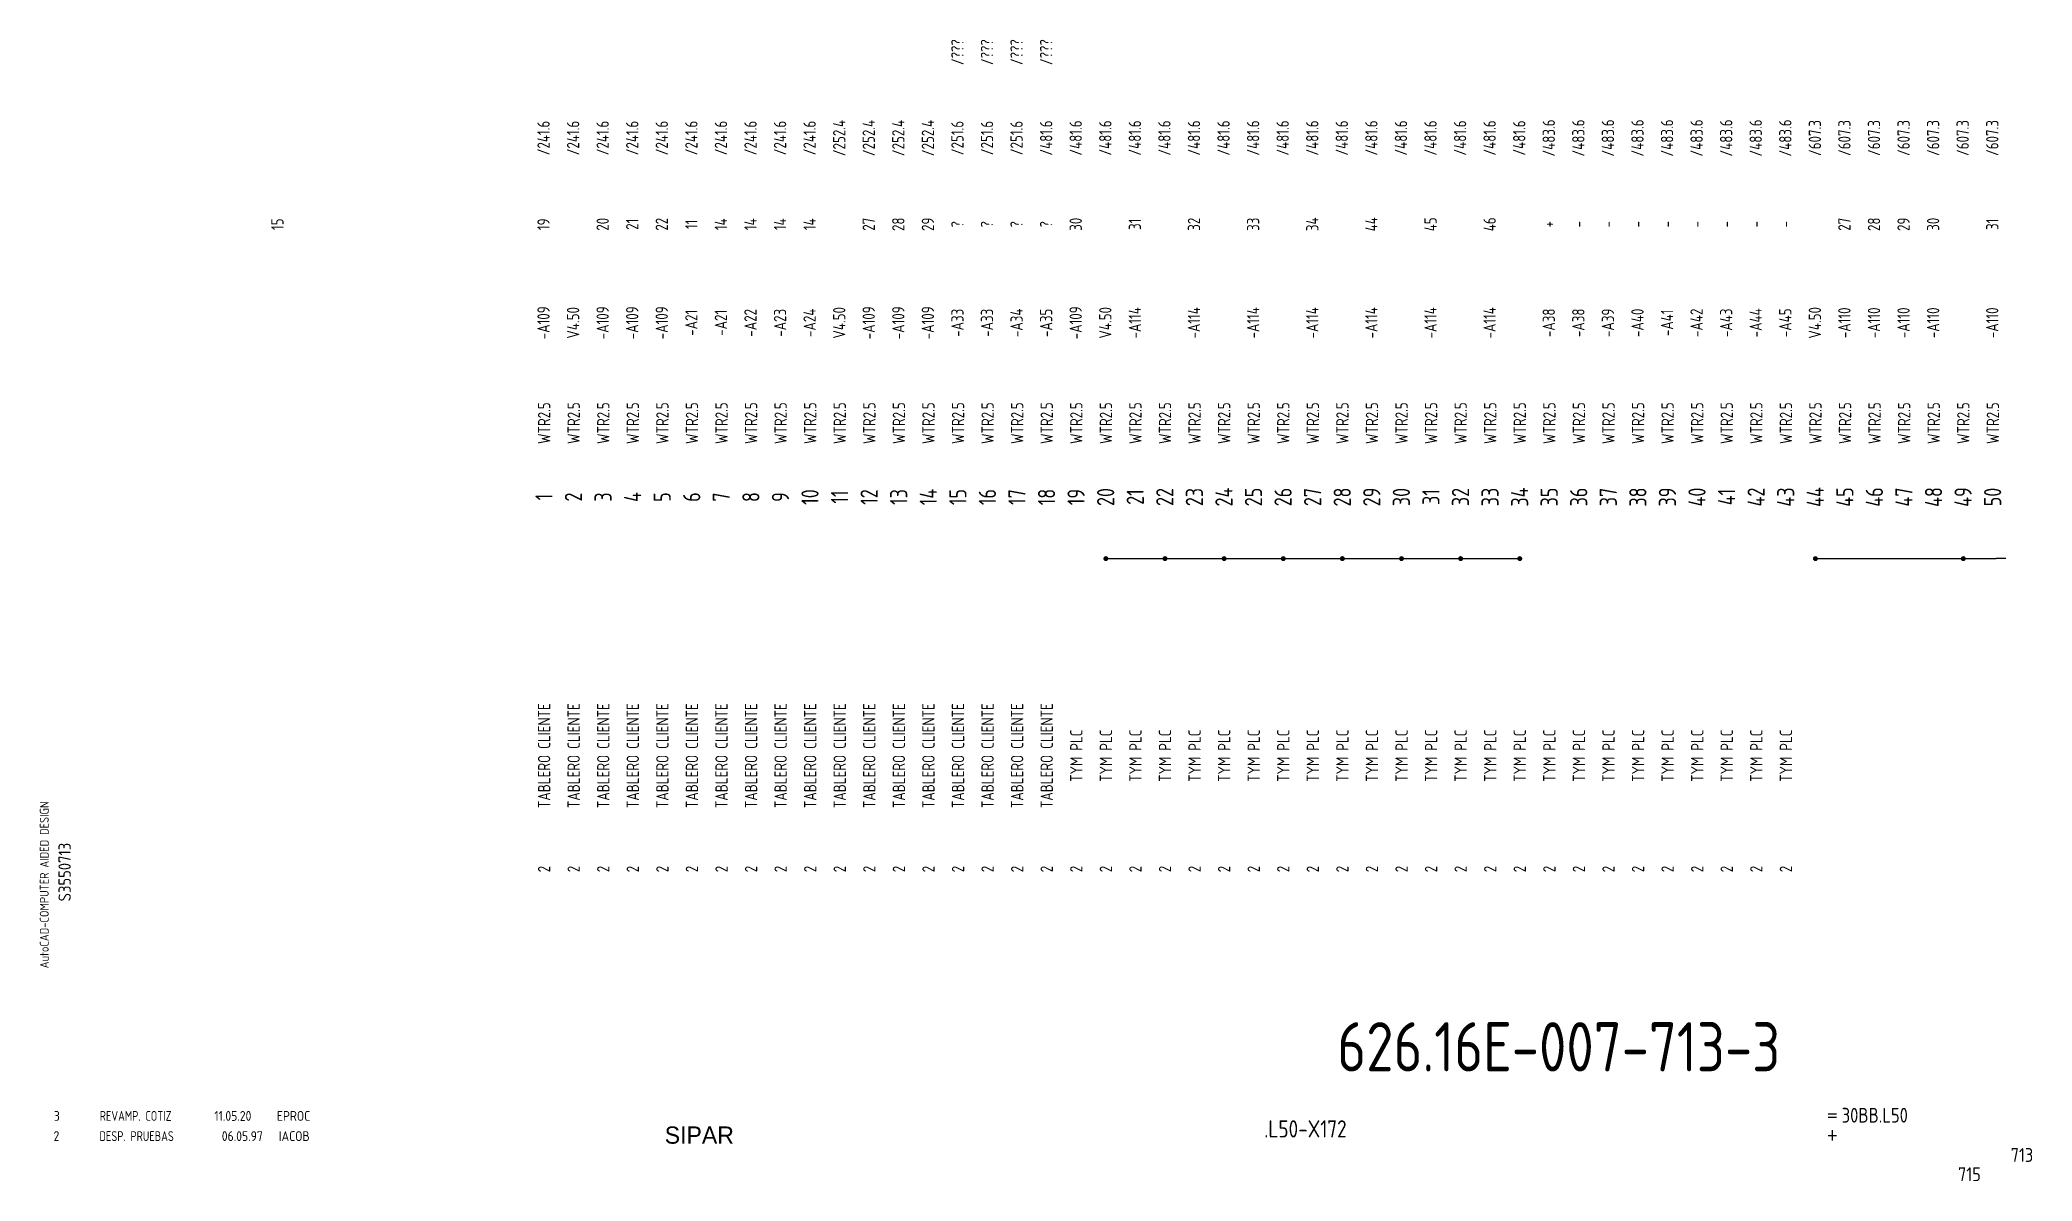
# Model space of a CAD drawing. Extents: x 10 to 414, y 6 to 237.
import ezdxf
from ezdxf.enums import TextEntityAlignment as Align

# ---------------------------------------------------------------- set-up
doc = ezdxf.new("R2010")
doc.units = 0
doc.header["$LTSCALE"] = 5
doc.header["$MEASUREMENT"] = 0
doc.layers.get('0').update_dxf_attribs({"linetype": 'CONTINUOUS'})
doc.layers.add('3', color=3, linetype='CONTINUOUS')
doc.layers.add('CART', color=7, linetype='CONTINUOUS')
doc.styles.add('DIN', font='DIN.shx', dxfattribs={"width": 0.85})
doc.styles.add('N', font='ROMANS', dxfattribs={"width": 0.85, "height": 3})
doc.styles.add('X', font='UNIV.SHX', dxfattribs={"height": 3.5})

# ---------------------------------------------------------------- blocks, each defined once
blk = doc.blocks.new('REV2')
at = {"color": 3, "style": 'DIN'}
for s, width, p in [('2', 0.9, (12.45, 13.79)), ('DESP. PRUEBAS', 0.8, (21.76, 13.79)), ('06.05.97', 0.9, (46.59, 13.79)), ('IACOB', 0.9, (58.16, 13.79))]:
    blk.add_text(s, height=2, dxfattribs=dict(at, width=width)).set_placement(p)

msp = doc.modelspace()

# ---------------------------------------------------------------- linework, layer by layer
for p, q in [((226, 132), (310, 132)), ((370, 132), (406.65, 132))]:
    msp.add_line(p, q)
at = {"const_width": 0.5}
for points in [[(225.75, 132, 1), (226.25, 132, 1)], [(237.75, 132, 1), (238.25, 132, 1)], [(249.75, 132, 1), (250.25, 132, 1)], [(261.75, 132, 1), (262.25, 132, 1)], [(273.75, 132, 1), (274.25, 132, 1)], [(285.75, 132, 1), (286.25, 132, 1)], [(297.75, 132, 1), (298.25, 132, 1)], [(309.75, 132, 1), (310.25, 132, 1)], [(369.75, 132, 1), (370.25, 132, 1)], [(399.75, 132, 1), (400.25, 132, 1)]]:
    msp.add_lwpolyline(points, format="xyb", close=True, dxfattribs=at)
at = {"linetype": 'Continuous'}
msp.add_lwpolyline([(408.65, 132), (406.65, 132)], dxfattribs=at)

# ---------------------------------------------------------------- block references
msp.add_blockref('REV2', (0, 0), dxfattribs=at)

# ---------------------------------------------------------------- texts
at = {"style": 'DIN', "width": 0.8}
for s, p in [('/???', (195.88, 234.8)), ('/???', (201.88, 234.8)), ('/???', (207.88, 234.8)), ('/???', (213.88, 234.8)), ('/241.6', (111.88, 217.36)), ('/241.6', (117.88, 217.36)), ('/241.6', (123.88, 217.36)), ('/241.6', (129.88, 217.36)), ('/241.6', (135.88, 217.36)), ('/241.6', (141.88, 217.36)), ('/241.6', (147.88, 217.36)), ('/241.6', (153.88, 217.36)), ('/241.6', (159.88, 217.36)), ('/241.6', (165.88, 217.36)), ('/252.4', (171.88, 217.36)), ('/252.4', (177.88, 217.36)), ('/252.4', (183.88, 217.36)), ('/252.4', (189.88, 217.36)), ('/251.6', (195.88, 217.36)), ('/251.6', (201.88, 217.36)), ('/251.6', (207.88, 217.36)), ('/481.6', (213.88, 217.36)), ('/481.6', (219.88, 217.36)), ('/481.6', (225.88, 217.36)), ('/481.6', (231.88, 217.36)), ('/481.6', (237.88, 217.36)), ('/481.6', (243.88, 217.36)), ('/481.6', (249.88, 217.36)), ('/481.6', (255.88, 217.36)), ('/481.6', (261.88, 217.36)), ('/481.6', (267.88, 217.36)), ('/481.6', (273.88, 217.36)), ('/481.6', (279.88, 217.36)), ('/481.6', (285.88, 217.36)), ('/481.6', (291.88, 217.36)), ('/481.6', (297.88, 217.36)), ('/481.6', (303.88, 217.36)), ('/481.6', (309.88, 217.36)), ('/483.6', (315.88, 217.36)), ('/483.6', (321.88, 217.36)), ('/483.6', (327.88, 217.36)), ('/483.6', (333.88, 217.36)), ('/483.6', (339.88, 217.36)), ('/483.6', (345.88, 217.36)), ('/483.6', (351.88, 217.36)), ('/483.6', (357.88, 217.36)), ('/483.6', (363.88, 217.36)), ('/607.3', (369.88, 217.36)), ('/607.3', (375.88, 217.36)), ('/607.3', (381.88, 217.36)), ('/607.3', (387.88, 217.36)), ('/607.3', (393.88, 217.36)), ('/607.3', (399.88, 217.36)), ('/607.3', (405.88, 217.36)), ('15', (57.88, 199.86)), ('15', (57.88, 199.86)), ('19', (111.88, 199.86)), ('20', (123.88, 199.86)), ('21', (129.88, 199.86)), ('22', (135.88, 199.86)), ('11', (141.88, 199.86)), ('14', (147.88, 199.86)), ('14', (153.88, 199.86)), ('14', (159.88, 199.86)), ('14', (165.88, 199.86)), ('27', (177.88, 199.86)), ('28', (183.88, 199.86)), ('29', (189.88, 199.86)), ('?', (195.88, 199.86)), ('?', (201.88, 199.86)), ('?', (207.88, 199.86)), ('?', (213.88, 199.86)), ('30', (219.88, 199.86)), ('31', (231.88, 199.86)), ('32', (243.88, 199.86)), ('33', (255.88, 199.86)), ('34', (267.88, 199.86)), ('44', (279.88, 199.86)), ('45', (291.88, 199.86)), ('46', (303.88, 199.86)), ('+', (315.88, 199.86)), ('-', (321.88, 199.86)), ('-', (327.88, 199.86)), ('-', (333.88, 199.86)), ('-', (339.88, 199.86)), ('-', (345.88, 199.86)), ('-', (351.88, 199.86)), ('-', (357.88, 199.86)), ('-', (363.88, 199.86)), ('27', (375.88, 199.86)), ('28', (381.88, 199.86)), ('29', (387.88, 199.86)), ('30', (393.88, 199.86)), ('31', (405.88, 199.86)), ('-A109', (111.88, 179.86)), ('V4.50', (117.88, 179.86)), ('-A109', (123.88, 179.86)), ('-A109', (129.88, 179.86)), ('-A109', (135.88, 179.86)), ('-A21', (141.88, 179.86)), ('-A21', (147.88, 179.86)), ('-A22', (153.88, 179.86)), ('-A23', (159.88, 179.86)), ('-A24', (165.88, 179.86)), ('V4.50', (171.88, 179.86)), ('-A109', (177.88, 179.86)), ('-A109', (183.88, 179.86)), ('-A109', (189.88, 179.86)), ('-A33', (195.88, 179.86)), ('-A33', (201.88, 179.86)), ('-A34', (207.88, 179.86)), ('-A35', (213.88, 179.86)), ('-A109', (219.88, 179.86)), ('V4.50', (225.88, 179.86)), ('-A114', (231.88, 179.86)), ('-A114', (243.88, 179.86)), ('-A114', (255.88, 179.86)), ('-A114', (267.88, 179.86)), ('-A114', (279.88, 179.86)), ('-A114', (291.88, 179.86)), ('-A114', (303.88, 179.86)), ('-A38', (315.88, 179.86)), ('-A38', (321.88, 179.86)), ('-A39', (327.88, 179.86)), ('-A40', (333.88, 179.86)), ('-A41', (339.88, 179.86)), ('-A42', (345.88, 179.86)), ('-A43', (351.88, 179.86)), ('-A44', (357.88, 179.86)), ('-A45', (363.88, 179.86)), ('V4.50', (369.88, 179.86)), ('-A110', (375.88, 179.86)), ('-A110', (381.88, 179.86)), ('-A110', (387.88, 179.86)), ('-A110', (393.88, 179.86)), ('-A110', (405.88, 179.86)), ('WTR2.5', (112, 159.5)), ('WTR2.5', (118, 159.5)), ('WTR2.5', (124, 159.5)), ('WTR2.5', (130, 159.5)), ('WTR2.5', (136, 159.5)), ('WTR2.5', (142, 159.5)), ('WTR2.5', (148, 159.5)), ('WTR2.5', (154, 159.5)), ('WTR2.5', (160, 159.5)), ('WTR2.5', (166, 159.5)), ('WTR2.5', (172, 159.5)), ('WTR2.5', (178, 159.5)), ('WTR2.5', (184, 159.5)), ('WTR2.5', (190, 159.5)), ('WTR2.5', (196, 159.5)), ('WTR2.5', (202, 159.5)), ('WTR2.5', (208, 159.5)), ('WTR2.5', (214, 159.5)), ('WTR2.5', (220, 159.5)), ('WTR2.5', (226, 159.5)), ('WTR2.5', (232, 159.5)), ('WTR2.5', (238, 159.5)), ('WTR2.5', (244, 159.5)), ('WTR2.5', (250, 159.5)), ('WTR2.5', (256, 159.5)), ('WTR2.5', (262, 159.5)), ('WTR2.5', (268, 159.5)), ('WTR2.5', (274, 159.5)), ('WTR2.5', (280, 159.5)), ('WTR2.5', (286, 159.5)), ('WTR2.5', (292, 159.5)), ('WTR2.5', (298, 159.5)), ('WTR2.5', (304, 159.5)), ('WTR2.5', (310, 159.5)), ('WTR2.5', (316, 159.5)), ('WTR2.5', (322, 159.5)), ('WTR2.5', (328, 159.5)), ('WTR2.5', (334, 159.5)), ('WTR2.5', (340, 159.5)), ('WTR2.5', (346, 159.5)), ('WTR2.5', (352, 159.5)), ('WTR2.5', (358, 159.5)), ('WTR2.5', (364, 159.5)), ('WTR2.5', (370, 159.5)), ('WTR2.5', (376, 159.5)), ('WTR2.5', (382, 159.5)), ('WTR2.5', (388, 159.5)), ('WTR2.5', (394, 159.5)), ('WTR2.5', (400, 159.5)), ('WTR2.5', (406, 159.5)), ('TABLERO CLIENTE', (112, 92)), ('TABLERO CLIENTE', (118, 92)), ('TABLERO CLIENTE', (124, 92)), ('TABLERO CLIENTE', (130, 92)), ('TABLERO CLIENTE', (136, 92)), ('TABLERO CLIENTE', (142, 92)), ('TABLERO CLIENTE', (148, 92)), ('TABLERO CLIENTE', (154, 92)), ('TABLERO CLIENTE', (160, 92)), ('TABLERO CLIENTE', (166, 92)), ('TABLERO CLIENTE', (172, 92)), ('TABLERO CLIENTE', (178, 92)), ('TABLERO CLIENTE', (184, 92)), ('TABLERO CLIENTE', (190, 92)), ('TABLERO CLIENTE', (196, 92)), ('TABLERO CLIENTE', (202, 92)), ('TABLERO CLIENTE', (208, 92)), ('TABLERO CLIENTE', (214, 92)), ('TYM PLC', (220, 92)), ('TYM PLC', (226, 92)), ('TYM PLC', (232, 92)), ('TYM PLC', (238, 92)), ('TYM PLC', (244, 92)), ('TYM PLC', (250, 92)), ('TYM PLC', (256, 92)), ('TYM PLC', (262, 92)), ('TYM PLC', (268, 92)), ('TYM PLC', (274, 92)), ('TYM PLC', (280, 92)), ('TYM PLC', (286, 92)), ('TYM PLC', (292, 92)), ('TYM PLC', (298, 92)), ('TYM PLC', (304, 92)), ('TYM PLC', (310, 92)), ('TYM PLC', (316, 92)), ('TYM PLC', (322, 92)), ('TYM PLC', (328, 92)), ('TYM PLC', (334, 92)), ('TYM PLC', (340, 92)), ('TYM PLC', (346, 92)), ('TYM PLC', (352, 92)), ('TYM PLC', (358, 92)), ('TYM PLC', (364, 92)), ('2', (112, 69)), ('2', (118, 69)), ('2', (124, 69)), ('2', (130, 69)), ('2', (136, 69)), ('2', (142, 69)), ('2', (148, 69)), ('2', (154, 69)), ('2', (160, 69)), ('2', (166, 69)), ('2', (172, 69)), ('2', (178, 69)), ('2', (184, 69)), ('2', (190, 69)), ('2', (196, 69)), ('2', (202, 69)), ('2', (208, 69)), ('2', (214, 69)), ('2', (220, 69)), ('2', (226, 69)), ('2', (232, 69)), ('2', (238, 69)), ('2', (244, 69)), ('2', (250, 69)), ('2', (256, 69)), ('2', (262, 69)), ('2', (268, 69)), ('2', (274, 69)), ('2', (280, 69)), ('2', (286, 69)), ('2', (292, 69)), ('2', (298, 69)), ('2', (304, 69)), ('2', (310, 69)), ('2', (316, 69)), ('2', (322, 69)), ('2', (328, 69)), ('2', (334, 69)), ('2', (340, 69)), ('2', (346, 69)), ('2', (352, 69)), ('2', (358, 69)), ('2', (364, 69))]:
    msp.add_text(s, height=2.5, rotation=90, dxfattribs=at).set_placement(p, align=Align.MIDDLE)
at = {"color": 6, "style": 'DIN', "width": 0.8}
for s, p in [('10', (165.96, 144.5)), ('12', (177.96, 144.5)), ('13', (183.96, 144.5)), ('14', (189.96, 144.5)), ('15', (195.96, 144.5)), ('16', (201.96, 144.5)), ('17', (207.96, 144.5)), ('18', (213.96, 144.5)), ('19', (219.96, 144.5)), ('20', (225.96, 144.5)), ('21', (231.96, 144.5)), ('22', (237.96, 144.5)), ('23', (243.96, 144.5)), ('24', (249.96, 144.5)), ('25', (255.96, 144.5)), ('26', (261.96, 144.5)), ('27', (267.96, 144.5)), ('28', (273.96, 144.5)), ('29', (279.96, 144.5)), ('30', (285.96, 144.5)), ('31', (291.96, 144.5)), ('32', (297.96, 144.5)), ('33', (303.96, 144.5)), ('34', (309.96, 144.5)), ('35', (315.96, 144.5)), ('36', (321.96, 144.5)), ('37', (327.96, 144.5)), ('38', (333.96, 144.5)), ('39', (339.96, 144.5)), ('40', (345.96, 144.5)), ('41', (351.96, 144.5)), ('42', (357.96, 144.5)), ('43', (363.96, 144.5)), ('44', (369.96, 144.5)), ('45', (375.96, 144.5)), ('46', (381.96, 144.5)), ('47', (387.96, 144.5)), ('48', (393.96, 144.5)), ('49', (399.96, 144.5)), ('50', (405.96, 144.5)), ('1', (111.96, 144.5)), ('2', (117.96, 144.5)), ('3', (123.96, 144.5)), ('4', (129.96, 144.5)), ('5', (135.96, 144.5)), ('6', (141.96, 144.5)), ('7', (147.96, 144.5)), ('8', (153.96, 144.5)), ('9', (159.96, 144.5)), ('11', (171.96, 144.5))]:
    msp.add_text(s, height=3.5, rotation=90, dxfattribs=at).set_placement(p, align=Align.MIDDLE)
at = {"color": 3, "style": 'DIN'}
for s, width, p in [('3', 0.9, (12.51, 17.89)), ('REVAMP. COTIZ', 0.8, (21.82, 17.89)), ('11.05.20', 0.9, (45.09, 17.89)), ('EPROC', 0.9, (57.77, 17.89))]:
    msp.add_text(s, height=2, dxfattribs=dict(at, width=width)).set_placement(p)
at = {"color": 2, "insert": (272.96, 37.92), "char_height": 10, "width": 111.0411, "attachment_point": 1, "style": 'DIN'}
msp.add_mtext('626.16E-007-713-3', dxfattribs=at)
at = {"layer": '3', "color": 2, "style": 'DIN', "width": 0.85}
msp.add_text('.L50-X172', height=3.5, dxfattribs=at).set_placement((266.5, 14.51), align=Align.CENTER)
at = {"layer": 'CART', "color": 1, "style": 'DIN', "width": 0.9}
msp.add_text('AutoCAD-COMPUTER AIDED DESIGN', height=1.8, rotation=90, dxfattribs=at).set_placement((11.47, 48.84))
at = {"layer": 'CART', "color": 3, "style": 'N', "width": 0.85}
for s, p in [('=', (372.24, 17.91)), ('+', (372.24, 13.87))]:
    msp.add_text(s, height=2.5, dxfattribs=at).set_placement(p)
at = {"layer": 'CART', "color": 3, "style": 'DIN', "width": 0.9, "flags": 1}
msp.add_attdef('S3550713', text='', height=2.5, rotation=90, dxfattribs=at).set_placement((15.95, 68.38), align=Align.CENTER)
at = {"layer": 'CART', "color": 3, "style": 'DIN', "width": 0.85}
msp.add_attdef('30BB.L50', text='', height=3, dxfattribs=at).set_placement((375.33, 16.63), align=Align.BOTTOM_LEFT)
at = {"layer": 'CART', "color": 6, "style": 'X', "flags": 1}
msp.add_attdef('SIPAR', text='', height=3.5, dxfattribs=at).set_placement((143.5, 15), align=Align.MIDDLE)
at = {"layer": 'CART', "color": 2, "style": 'DIN', "width": 0.9, "flags": 1}
msp.add_attdef('713', text='', height=2.8, dxfattribs=at).set_placement((414.2, 9.56), align=Align.RIGHT)
at = {"layer": 'CART', "color": 7, "style": 'DIN', "width": 0.9, "flags": 1}
msp.add_attdef('715', (398.93, 5.65), '', height=2.8, dxfattribs=at)

doc.saveas('drawing.dxf')
